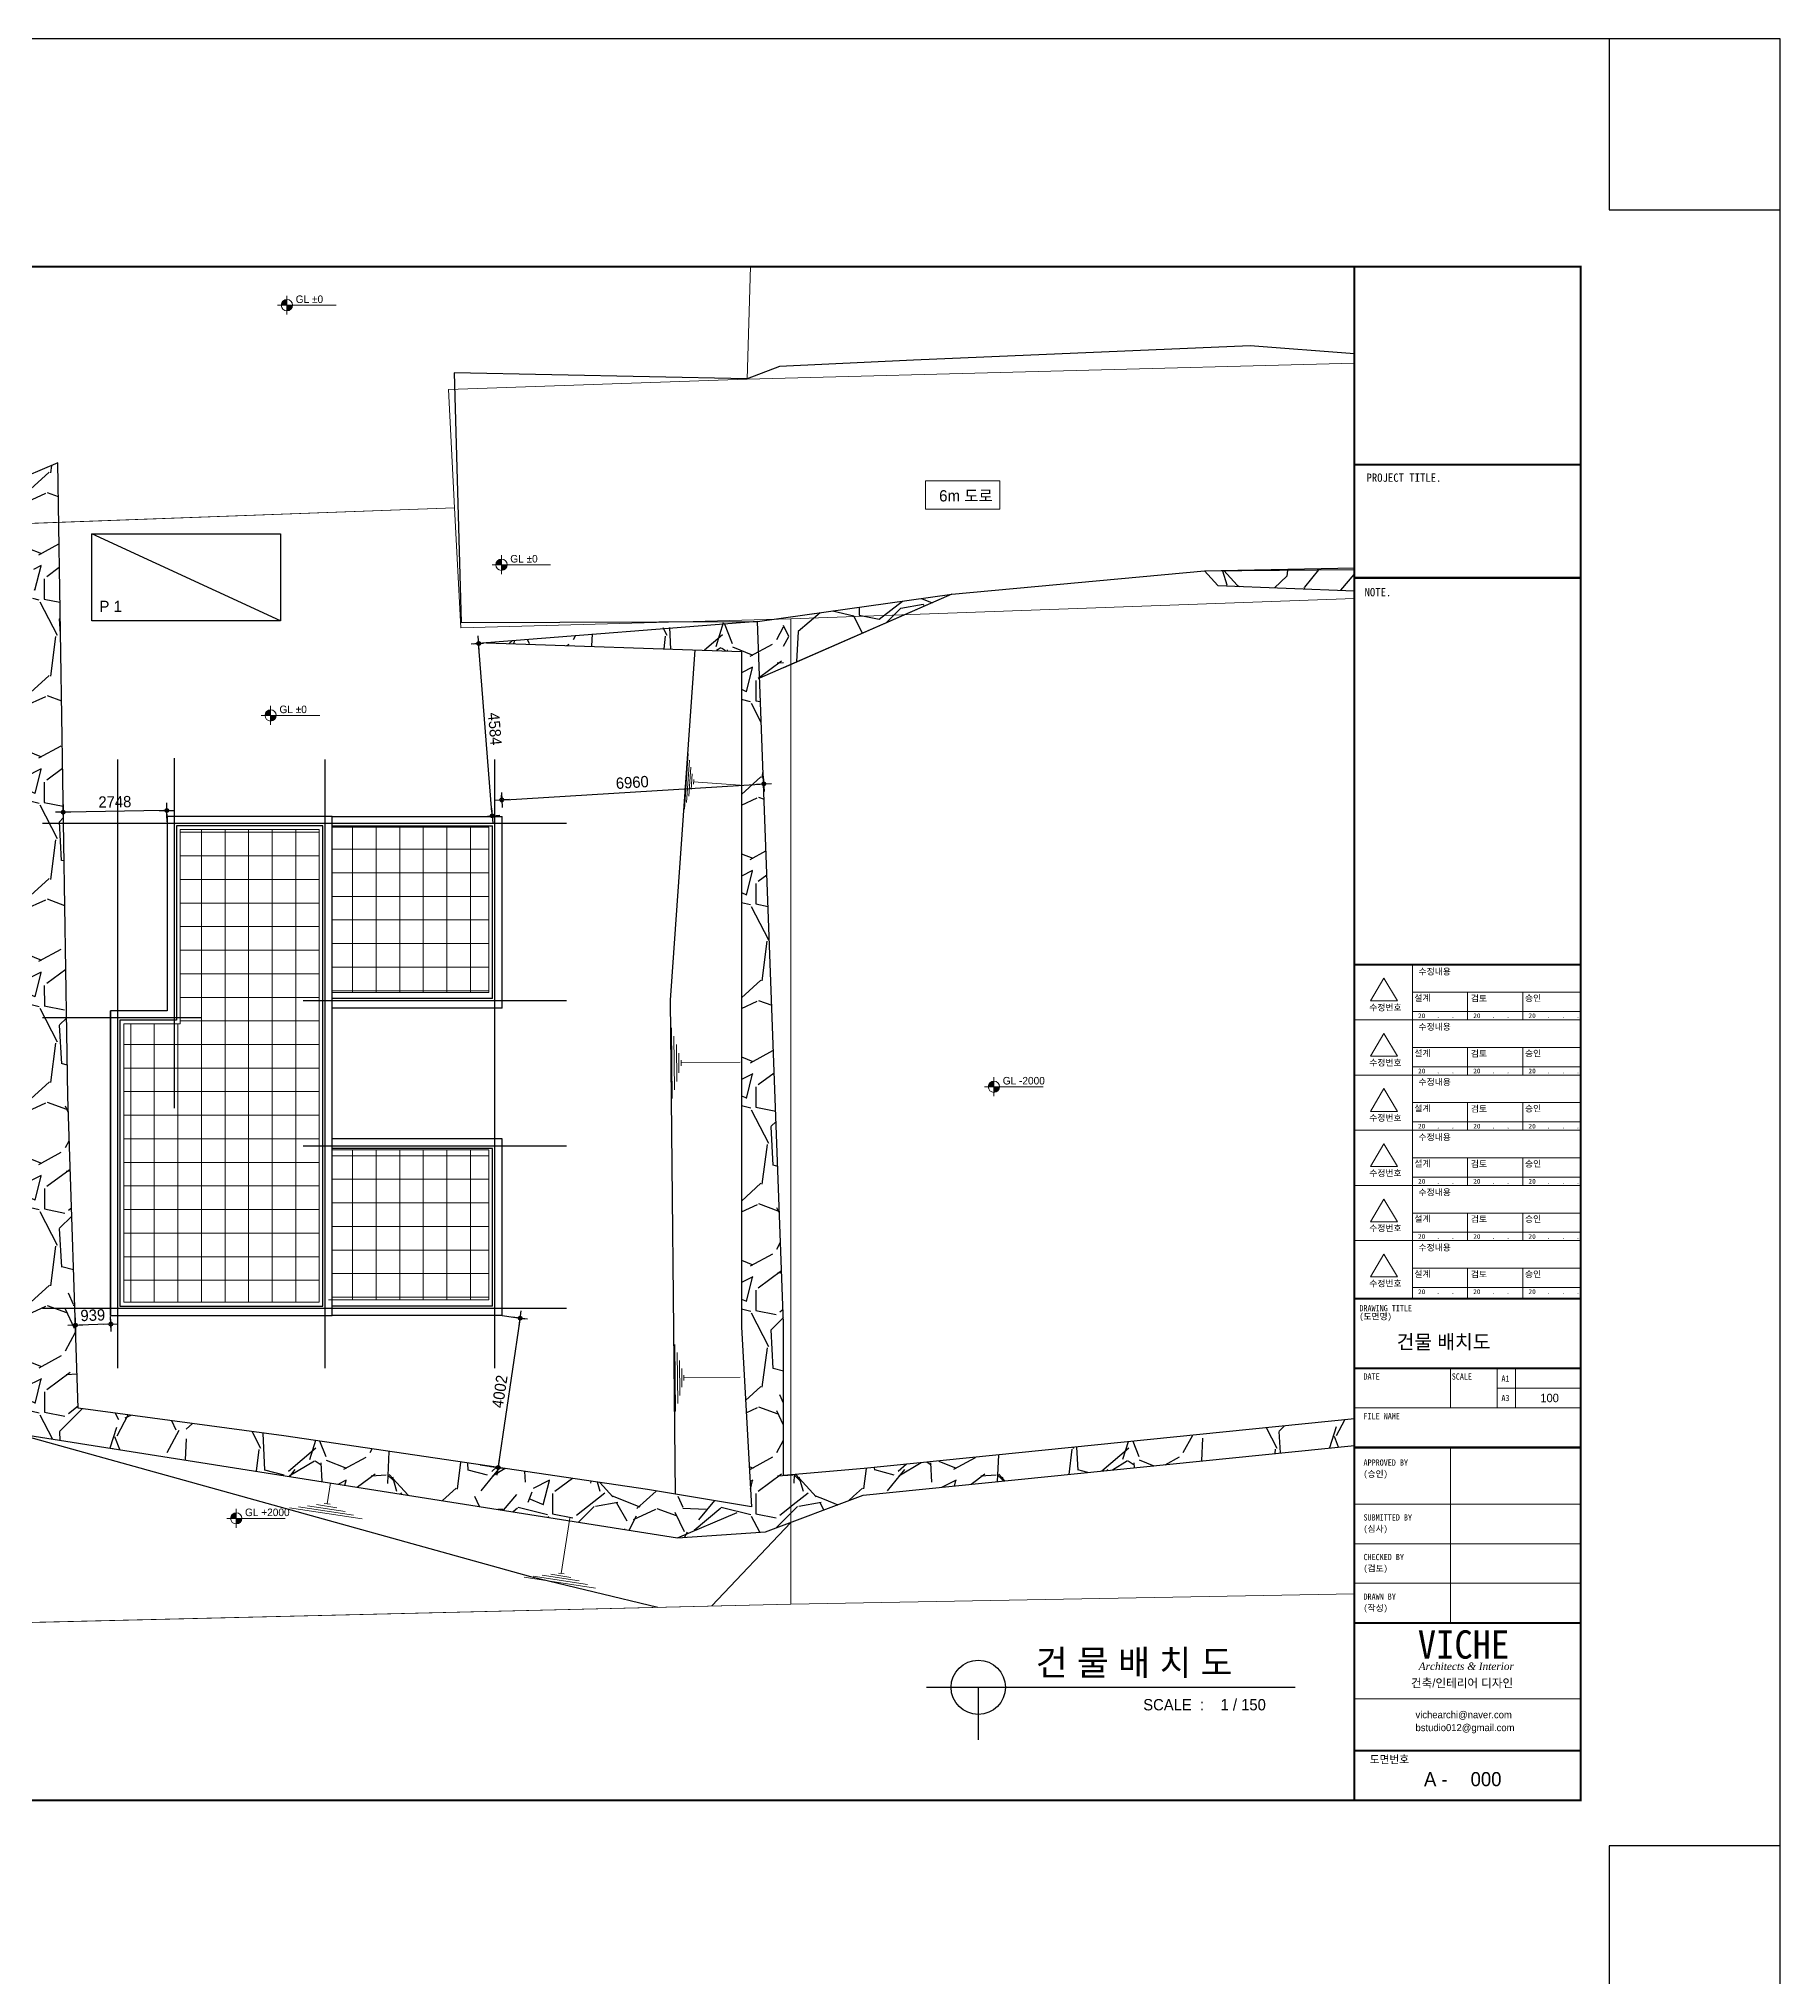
# Model space of a CAD drawing. Header units: millimetres. Extents: x 2237537 to 2823092, y 532110 to 734861.
# Drawn here: x 2308483 to 2354648, y 683474 to 734861 of the extents above; entities that cross this region are included whole.
import ezdxf
from ezdxf.enums import TextEntityAlignment as Align
from ezdxf.lldxf.tags import DXFTag

# ---------------------------------------------------------------- set-up
doc = ezdxf.new("R2010")
doc.units = ezdxf.units.MM
doc.header["$LTSCALE"] = 300
doc.header["$MEASUREMENT"] = 0
doc.layers.get('0').update_dxf_attribs({"lineweight": 0})
for name, color, linetype in [('2', 2, 'Continuous'), ('A-CAR', 9, 'Continuous'), ('A-SHT', 9, 'Continuous'), ('BOX-T1', 3, 'Continuous'), ('BOX-T2', 4, 'Continuous'), ('CEN', 1, 'CEN'), ('COL', 2, 'Continuous'), ('DIM', 7, 'Continuous'), ('FORM', 4, 'Continuous'), ('LINE', 7, 'Continuous'), ('TEX', 3, 'Continuous'), ('WID', 4, 'Continuous'), ('건물', 4, 'Continuous'), ('도면층4', 3, 'Continuous')]:
    doc.layers.add(name, color=color, linetype=linetype)
for name, color, linetype, lineweight in [('HH', 8, 'Continuous', 9), ('지적선', 1, 'Continuous', 13), ('타이틀글자', 7, 'Continuous', 13)]:
    doc.layers.add(name, color=color, linetype=linetype, lineweight=lineweight)
doc.styles.add('box3', font='Expo M.ttf')
doc.styles.add('box4', font='GulimChe.ttf')
doc.styles.add('doul2', font='TIMESI.TTF')
doc.styles.add('RXHS', font='Expo M.ttf')
doc.styles.add('STYLE1', font='DotumChe.ttf')
doc.styles.add('울릉도', font='Expo M.ttf')
doc.styles.add('주열', font='Dotum.ttf')
doc.styles.add('타이틀', font='H2HDRM.TTF')
doc.styles.add('휴먼세엑스포', font='Dotum.ttf')
tags = doc.linetypes.add('CEN', pattern=[62, 60, -1, 0, -1]).pattern_tags.tags
tags[10:11] = [DXFTag(74, 4), DXFTag(75, 0), DXFTag(340, '0'), DXFTag(46, 1.0), DXFTag(50, 0.0), DXFTag(44, 0.0), DXFTag(45, 0.0)]
tags[8:9] = [DXFTag(74, 4), DXFTag(75, 0), DXFTag(340, '0'), DXFTag(46, 1.0), DXFTag(50, 0.0), DXFTag(44, 0.0), DXFTag(45, 0.0)]
tags[6:7] = [DXFTag(74, 4), DXFTag(75, 0), DXFTag(340, '0'), DXFTag(46, 1.0), DXFTag(50, 0.0), DXFTag(44, 0.0), DXFTag(45, 0.0)]
tags[4:5] = [DXFTag(74, 4), DXFTag(75, 0), DXFTag(340, '0'), DXFTag(46, 1.0), DXFTag(50, 0.0), DXFTag(44, 0.0), DXFTag(45, 0.0)]
doc.dimstyles.new('CPDIM1', dxfattribs={"dimtxt": 3, "dimasz": 1, "dimexe": 1.25, "dimexo": 1, "dimgap": 1, "dimtad": 1, "dimdec": 0, "dimzin": 1, "dimdsep": 46, "dimtxsty": '휴먼세엑스포', "dimblk1": 'Z_DOT', "dimblk2": 'Z_DOT', "dimsah": 1, "dimcen": 2.5, "dimadec": 0, "dimazin": 0, "dimtfac": 1, "dimtdec": 0, "dimtix": 1, "dimtmove": 2, "dimatfit": 3, "dimldrblk": 'Z_DOT', "dimfxl": 1, "dimtolj": 1, "dimtzin": 1, "dimarcsym": 0})

# ---------------------------------------------------------------- blocks, each defined once
blk = doc.blocks.new('Z_DOT')
at = {"layer": 'DIM', "color": 7}
for p, q in [((-2, 0), (2, 0)), ((0, -2), (0, 2))]:
    blk.add_line(p, q, dxfattribs=at)
for radius in [0.5, 0.25]:
    blk.add_circle((0, 0), radius, dxfattribs=at)
blk = doc.blocks.new('*D22')
at = {"layer": 'DEFPOINTS', "color": 0}
for p in [(2309130, 714359), (2309137, 713958), (2311885, 714002)]:
    blk.add_point(p, dxfattribs=at)
at = {"layer": 'DIM', "color": 0, "lineweight": -2}
for p, q in [((2309135, 714058), (2309128, 714484)), ((2311778, 714401), (2309230, 714361)), ((2311883, 714102), (2311876, 714528))]:
    blk.add_line(p, q, dxfattribs=at)
at = {"layer": 'DIM', "color": 0, "lineweight": -2, "xscale": 100, "yscale": 100, "zscale": 100}
for p, rotation in [((2309130, 714359), 180.9057613414617), ((2311878, 714403), 0.9057613414617282)]:
    blk.add_blockref('Z_DOT', p, dxfattribs=dict(at, rotation=rotation))
at = {"layer": 'DIM', "color": 0, "insert": (2310500, 714631), "char_height": 300, "attachment_point": 5, "rotation": 0.9058, "style": '휴먼세엑스포'}
blk.add_mtext('\\A1;2748', dxfattribs=at)
blk = doc.blocks.new('*D16')
at = {"layer": 'DEFPOINTS', "color": 0}
for p in [(2309447, 700983), (2310385, 701015), (2309454, 700757)]:
    blk.add_point(p, dxfattribs=at)
at = {"layer": 'DIM', "color": 0, "lineweight": -2}
for p, q in [((2309450, 700883), (2309459, 700632)), ((2310292, 700785), (2309554, 700761)), ((2310388, 700915), (2310397, 700664))]:
    blk.add_line(p, q, dxfattribs=at)
at = {"layer": 'DIM', "color": 0, "lineweight": -2, "xscale": 100, "yscale": 100, "zscale": 100}
for p, rotation in [((2309454, 700757), 181.934698185215), ((2310392, 700789), 1.934698185214963)]:
    blk.add_blockref('Z_DOT', p, dxfattribs=dict(at, rotation=rotation))
at = {"layer": 'DIM', "color": 0, "insert": (2309915, 701023), "char_height": 300, "attachment_point": 5, "rotation": 1.9347, "style": '휴먼세엑스포'}
blk.add_mtext('\\A1;939', dxfattribs=at)
blk = doc.blocks.new('*D17')
at = {"layer": 'DEFPOINTS', "color": 0}
for p in [(2327705, 715110), (2327711, 715001), (2320765, 714574)]:
    blk.add_point(p, dxfattribs=at)
at = {"layer": 'DIM', "color": 0, "lineweight": -2}
for p, q in [((2320759, 714674), (2320750, 714807)), ((2320858, 714688), (2327605, 715103)), ((2327705, 715101), (2327697, 715234))]:
    blk.add_line(p, q, dxfattribs=at)
at = {"layer": 'DIM', "color": 0, "lineweight": -2, "xscale": 100, "yscale": 100, "zscale": 100}
for p, rotation in [((2327705, 715110), 3.519321891559358), ((2320758, 714682), 183.5193218915594)]:
    blk.add_blockref('Z_DOT', p, dxfattribs=dict(at, rotation=rotation))
at = {"layer": 'DIM', "color": 0, "insert": (2324216, 715146), "char_height": 300, "attachment_point": 5, "rotation": 3.5193, "style": '휴먼세엑스포'}
blk.add_mtext('\\A1;6960', dxfattribs=at)
blk = doc.blocks.new('*D18')
at = {"layer": 'DEFPOINTS', "color": 0}
for p in [(2319919, 718815), (2320145, 718832), (2320277, 714245)]:
    blk.add_point(p, dxfattribs=at)
at = {"layer": 'DIM', "color": 0, "lineweight": -2}
for p, q in [((2320019, 718822), (2320269, 718842)), ((2320494, 714362), (2320152, 718733)), ((2320376, 714253), (2320627, 714272))]:
    blk.add_line(p, q, dxfattribs=at)
at = {"layer": 'DIM', "color": 0, "lineweight": -2, "xscale": 100, "yscale": 100, "zscale": 100}
for p, rotation in [((2320145, 718832), 94.47586011213396), ((2320502, 714263), 274.4758601121339)]:
    blk.add_blockref('Z_DOT', p, dxfattribs=dict(at, rotation=rotation))
at = {"layer": 'DIM', "color": 0, "insert": (2320573, 716567), "char_height": 300, "attachment_point": 5, "rotation": 274.4759, "style": '휴먼세엑스포'}
blk.add_mtext('\\A1;4584', dxfattribs=at)
blk = doc.blocks.new('*D19')
at = {"layer": 'DEFPOINTS', "color": 0}
for p in [(2320666, 701029), (2320082, 697071), (2320659, 696985)]:
    blk.add_point(p, dxfattribs=at)
at = {"layer": 'DIM', "color": 0, "lineweight": -2}
for p, q in [((2320765, 701015), (2321367, 700926)), ((2321229, 700845), (2320674, 697084)), ((2320181, 697056), (2320783, 696967))]:
    blk.add_line(p, q, dxfattribs=at)
at = {"layer": 'DIM', "color": 0, "lineweight": -2, "xscale": 100, "yscale": 100, "zscale": 100}
for p, rotation in [((2321243, 700944), 81.60914783285583), ((2320659, 696985), 261.6091478328558)]:
    blk.add_blockref('Z_DOT', p, dxfattribs=dict(at, rotation=rotation))
at = {"layer": 'DIM', "color": 0, "insert": (2320704, 699001), "char_height": 300, "attachment_point": 5, "rotation": 81.6091, "style": '휴먼세엑스포'}
blk.add_mtext('\\A1;4002', dxfattribs=at)
blk = doc.blocks.new('FORM')
for p, q in [((156736, 34982), (156736, 34282)), ((157563, 34982), (157563, 34282)), ((157883, 34982), (157883, 34282)), ((157563, 34632), (159038, 34632)), ((155038, 34282), (159038, 34282)), ((156736, 33582), (156736, 30482)), ((155038, 32582), (159038, 32582)), ((155038, 31882), (159038, 31882)), ((155038, 31182), (159038, 31182))]:
    blk.add_line(p, q)
for points in [[(155561, 41874), (155320, 41473), (155801, 41473), (155561, 41874)], [(156063, 42115), (156063, 41140)], [(156063, 41627), (159038, 41627)], [(157039, 41627), (157039, 41140)], [(158014, 41627), (158014, 41140)], [(155038, 41140), (159038, 41140)], [(155038, 41140), (159038, 41140)], [(156063, 41286), (159038, 41286)], [(156063, 41140), (156063, 40164)], [(155561, 40899), (155320, 40497), (155801, 40497), (155561, 40899)], [(156063, 40652), (159038, 40652)], [(157039, 40652), (157039, 40164)], [(158014, 40652), (158014, 40164)], [(155038, 40164), (159038, 40164)], [(155038, 40164), (159038, 40164)], [(156063, 40311), (159038, 40311)], [(156063, 40164), (156063, 39189)], [(155561, 39924), (155320, 39522), (155801, 39522), (155561, 39924)], [(156063, 39677), (159038, 39677)], [(157039, 39677), (157039, 39189)], [(158014, 39677), (158014, 39189)], [(155038, 39189), (159038, 39189)], [(155038, 39189), (159038, 39189)], [(156063, 39335), (159038, 39335)], [(156063, 39189), (156063, 38214)], [(155561, 38948), (155320, 38547), (155801, 38547), (155561, 38948)], [(156063, 38702), (159038, 38702)], [(157039, 38702), (157039, 38214)], [(158014, 38702), (158014, 38214)], [(155038, 38214), (159038, 38214)], [(155038, 38214), (159038, 38214)], [(156063, 38360), (159038, 38360)], [(156063, 38214), (156063, 37239)], [(155561, 37973), (155320, 37571), (155801, 37571), (155561, 37973)], [(156063, 37726), (159038, 37726)], [(157039, 37726), (157039, 37239)], [(158014, 37726), (158014, 37239)], [(156063, 37385), (159038, 37385)], [(155038, 37239), (159038, 37239)], [(155038, 37239), (159038, 37239)], [(156063, 37239), (156063, 36213)], [(155561, 36998), (155320, 36596), (155801, 36596), (155561, 36998)], [(156063, 36751), (159038, 36751)], [(157039, 36751), (157039, 36213)], [(158014, 36751), (158014, 36213)], [(156063, 36410), (159038, 36410)], [(155038, 29140), (159038, 29140)]]:
    blk.add_lwpolyline(points)
at = {"layer": 'A-SHT'}
blk.add_lwpolyline([(157038, 42115), (159038, 42115)], dxfattribs=at)
at = {"layer": 'FORM', "flags": 128}
blk.add_lwpolyline([(162564, 26543), (159542, 26543), (159542, 23521), (162564, 23521), (162564, 58478), (159542, 58478), (159542, 55456), (162564, 55456), (162564, 58478), (115719, 58478), (115719, 55456), (118742, 55456), (118742, 58478), (115719, 58478), (115719, 23521), (118742, 23521), (118742, 26543), (115719, 26543), (115719, 23521), (162564, 23521)], dxfattribs=at)
at = {"layer": 'FORM', "const_width": 37.8}
blk.add_lwpolyline([(120245, 27347), (120245, 54452), (159038, 54452), (159038, 27347)], close=True, dxfattribs=at)
at = {"layer": 'FORM'}
for points, const_width in [([(159038, 50952), (155038, 50952)], 37.5), ([(159038, 48952), (155038, 48952)], 37.5), ([(155038, 42115), (159038, 42115)], 37.5), ([(155038, 36213), (159038, 36213)], 37.5), ([(155038, 34982), (159038, 34982)], 37.5), ([(155038, 33582), (159038, 33582)], 37.1), ([(155038, 30482), (159038, 30482)], 37.1), ([(155038, 28225), (159038, 28225)], 37.5)]:
    blk.add_lwpolyline(points, dxfattribs=dict(at, const_width=const_width))
at = {"layer": 'BOX-T2', "style": 'box4'}
for s, height, p in [('PROJECT TITLE.', 146.29, (155914, 50649)), ('NOTE.', 146.3, (155454, 48625))]:
    blk.add_text(s, height=height, dxfattribs=at).set_placement(p, align=Align.CENTER)
for s, height, p in [('수정내용', 110.6, (156172, 41937)), ('설계', 110.6, (156098, 41472)), ('검토', 110.6, (157097, 41464)), ('승인', 110.6, (158054, 41468)), ('수정번호', 110.6, (155301, 41303)), ('20   .   .   .', 82.9, (156163, 41171)), ('20   .   .   .', 82.9, (157138, 41171)), ('20   .   .   .', 82.9, (158114, 41171)), ('수정내용', 110.6, (156172, 40962)), ('수정번호', 110.6, (155301, 40328)), ('설계', 110.6, (156098, 40496)), ('검토', 110.6, (157097, 40488)), ('승인', 110.6, (158054, 40493)), ('20   .   .   .', 82.9, (156163, 40195)), ('수정내용', 110.6, (156172, 39986)), ('20   .   .   .', 82.9, (157138, 40195)), ('20   .   .   .', 82.9, (158114, 40195)), ('수정번호', 110.6, (155301, 39353)), ('설계', 110.6, (156098, 39521)), ('검토', 110.6, (157097, 39513)), ('승인', 110.6, (158054, 39518)), ('20   .   .   .', 82.9, (156163, 39220)), ('수정내용', 110.6, (156172, 39011)), ('20   .   .   .', 82.9, (157138, 39220)), ('20   .   .   .', 82.9, (158114, 39220)), ('수정번호', 110.6, (155301, 38377)), ('설계', 110.6, (156098, 38546)), ('검토', 110.6, (157097, 38538)), ('승인', 110.6, (158054, 38542)), ('20   .   .   .', 82.9, (156163, 38245)), ('수정내용', 110.6, (156172, 38036)), ('20   .   .   .', 82.9, (157138, 38245)), ('20   .   .   .', 82.9, (158114, 38245)), ('설계', 110.6, (156098, 37571)), ('검토', 110.6, (157097, 37563)), ('승인', 110.6, (158054, 37567)), ('수정번호', 110.6, (155301, 37402)), ('20   .   .   .', 82.9, (156163, 37270)), ('20   .   .   .', 82.9, (157138, 37270)), ('20   .   .   .', 82.9, (158114, 37270)), ('수정내용', 110.6, (156172, 37061)), ('설계', 110.6, (156098, 36595)), ('검토', 110.6, (157097, 36587)), ('승인', 110.6, (158054, 36592)), ('수정번호', 110.6, (155301, 36427)), ('20   .   .   .', 82.9, (156163, 36294)), ('20   .   .   .', 82.9, (157138, 36294)), ('20   .   .   .', 82.9, (158114, 36294)), ('DRAWING TITLE', 110.59, (155127, 35989)), ('(도면명)', 110.6, (155127, 35843)), ('DATE', 110.6, (155199, 34781)), ('SCALE', 110.6, (156759, 34781)), ('A1', 110.6, (157637, 34746)), ('A3', 110.6, (157637, 34402)), ('FILE NAME', 110.6, (155199, 34081)), ('APPROVED BY', 110.59, (155199, 33260)), ('(승인)', 110.6, (155199, 33060)), ('SUBMITTED BY', 110.59, (155199, 32291)), ('(심사)', 110.6, (155199, 32091)), ('CHECKED BY', 110.6, (155199, 31591)), ('(검토)', 110.6, (155199, 31391)), ('DRAWN BY', 110.6, (155199, 30891)), ('(작성)', 110.6, (155199, 30691)), ('도면번호', 138.3, (155310, 28000))]:
    blk.add_text(s, height=height, dxfattribs=at).set_placement(p)

msp = doc.modelspace()

# ---------------------------------------------------------------- hatches: boundary and pattern name
at = {"ltscale": 10000}
h = msp.add_hatch(color=256, dxfattribs=at)
h.paths.add_polyline_path([(2315062.1, 727797.8), (2315062.1, 727947.8, 0.4142136), (2314912.1, 727797.8)])
h.paths.add_polyline_path([(2315062.1, 727647.8, 0.4142136), (2315212.1, 727797.8), (2315062.1, 727797.8)])
h = msp.add_hatch(color=256, dxfattribs=at)
h.paths.add_polyline_path([(2320749.6, 720917.7), (2320749.6, 721067.7, 0.4142136), (2320599.6, 720917.7)])
h.paths.add_polyline_path([(2320749.6, 720767.7, 0.4142136), (2320899.6, 720917.7), (2320749.6, 720917.7)])
h = msp.add_hatch(color=256, dxfattribs=at)
h.paths.add_polyline_path([(2314630.4, 716924.6), (2314630.4, 717074.6, 0.4142136), (2314480.4, 716924.6)])
h.paths.add_polyline_path([(2314630.4, 716774.6, 0.4142136), (2314780.4, 716924.6), (2314630.4, 716924.6)])
h = msp.add_hatch(color=256, dxfattribs=at)
h.paths.add_polyline_path([(2333805, 707081.1), (2333805, 707231.1, 0.4142136), (2333655, 707081.1)])
h.paths.add_polyline_path([(2333805, 706931.1, 0.4142136), (2333955, 707081.1), (2333805, 707081.1)])
h = msp.add_hatch(color=256, dxfattribs=at)
h.paths.add_polyline_path([(2313717.8, 695638.7), (2313717.8, 695788.7, 0.4142136), (2313567.8, 695638.7)])
h.paths.add_polyline_path([(2313717.8, 695488.7, 0.4142136), (2313867.8, 695638.7), (2313717.8, 695638.7)])
at = {"layer": 'HH'}
h = msp.add_hatch(dxfattribs=at)
h.set_pattern_fill('NET', color=5, scale=5000, angle=90, style=0)
h.set_pattern_definition([(90, (3457795.8, -1844300.46), (-625, 4e-14), []), (180, (3457795.8, -1844300.46), (-8e-14, -625), [])])
h.paths.add_polyline_path([(2315914.8, 713894.9), (2312234.8, 713894.9), (2312234.8, 708744.9), (2310734.8, 708744.9), (2310734.8, 701364.9), (2315914.8, 701364.9)])
h = msp.add_hatch(dxfattribs=at)
h.set_pattern_fill('NET', color=5, scale=5000, angle=90, style=0)
h.set_pattern_definition([(90, (550.7, -36624.54), (-625, 4e-14), []), (180, (550.7, -36624.54), (-8e-14, -625), [])])
h.paths.add_polyline_path([(2320414.8, 713958.5), (2316264.8, 713958.5), (2316264.8, 709578.5), (2320414.8, 709578.5)])
h.paths.add_polyline_path([(2320414.8, 701428.5), (2320414.8, 705408.5), (2316264.8, 705408.5), (2316264.8, 701428.5)])
at = {"layer": 'LINE'}
h = msp.add_hatch(dxfattribs=at)
h.set_pattern_fill('GRAVEL', color=142, scale=150000, angle=45.00931, style=0)
h.set_pattern_definition([(273.022113, (2895184.94, 554335.7), (2701.5333, -45798.92095), [512.582, -50745.756]), (229.97901, (2895211.96, 553823.84), (29629.226217, 35027.849136), [879.608, -87081.004]), (177.519707, (2894646.31, 553150.23), (56576.066075, -2684.93579), [620.223, -61402.057]), (312.28301, (2894269.42, 551425.95), (-51196.65541, 56567.27514), [801.008, -79299.613]), (337.843008, (2894808.34, 550833.35), (-45802.43255, 18851.08033), [785.451, -77759.711]), (42.28301, (2895535.78, 550537.11), (-56567.26918, -51196.648823), [801.008, -79299.604]), (82.703513, (2896128.4, 551076.03), (-8072.20512, -61965.08392), [1059.291, -104869.66]), (117.264612, (2896262.93, 552126.74), (-40423.83559, 78121.72622), [1000.08, -99007.965]), (166.438907, (2895804.79, 553015.71), (-56577.77277, 13461.14884), [803.72, -79568.26]), (220.24571, (2895023.48, 553204.17), (32324.49721, 26946.02419), [917.57, -44960.852]), (267.406713, (2894323.11, 552611.36), (-2684.04434, -61964.173003), [1186.617, -117475.212]), (183.82341, (2896963.07, 554066.6), (-35022.5273, -2699.77888), [405.008, -40095.904]), (216.47851, (2896558.96, 554039.58), (40406.29923, 29641.34507), [770.523, -76281.904]), (270.0093, (2895939.4, 553581.5), (2694.513, -2693.638), [538.814, -4849.336]), (248.20791, (2895427.5, 553716.1), (8079.18757, 18859.9215), [290.162, -28725.902]), (336.81071, (2895319.8, 553446.7), (-10777.1913, 5386.407), [410.35, -20107.203]), (75.97311, (2895697, 553285.1), (2691.8747, 13470.8187), [666.48, -21549.452]), (206.5744, (2895858.5, 553931.7), (8081.7918, 2695.3964), [481.93, -11566.35]), (61.39881, (2893757.47, 551883.86), (18852.87825, 35026.06345), [675.132, -66838.204]), (115.35551, (2894080.67, 552476.61), (18865.09659, -40408.02107), [566.399, -56073.308]), (338.20791, (2895319.6, 554470.43), (-18859.92243, 8079.18976), [580.32, -28435.804]), (28.61981, (2895858.47, 554255), (-35019.93468, -18864.260224), [675.132, -66838.204]), (24.45331, (2895428.07, 550213.8), (-18857.236, -8085.3178), [651.053, -31901.552]), (339.78441, (2896020.73, 550483.3), (-43107.81577, 16157.47837), [545.508, -54005.408]), (111.81071, (2898041.07, 551803.74), (-8085.31854, 18857.2958), [580.32, -28435.804]), (62.36331, (2897825.46, 552342.52), (-24239.26719, -45803.2346), [638.675, -63228.604]), (114.45331, (2896721.2, 550483.43), (8085.32, -18857.23694), [325.527, -32227.205]), (146.31921, (2897879.45, 551642.1), (-13471.6514, 8080.022), [194.273, -19233.003]), (210.9731, (2897717.8, 551749.8), (10775.4335, 5389.915), [785.45, -14923.576]), (231.01831, (2897044.34, 551345.58), (24241.843164, 29638.74042), [727.9, -72062.104]), (348.6994, (2895939.5, 553042.7), (-8082.6649, 2692.7581), [549.486, -13187.672]), (38.16651, (2896478.32, 552935), (51180.93882, 40419.465717), [959.336, -94974.005]), (105.95471, (2897232.57, 553527.8), (8087.02853, -29633.46508), [392.262, -38834.105]), (135.0093, (2897124.7, 553905), (-5388.154, -0.875), [228.6, -3581.4]), (165.265707, (2896909.63, 551372.5), (29636.12937, -8077.43086), [529.3, -52400.857]), (93.022113, (2896397.73, 551507.12), (-2701.5333, 45798.92095), [1025.165, -50233.206]), (45.0093, (2896343.7, 552531), (-0.876, 5388.154), [990.6, -2819.4]), (10.314107, (2897044.03, 553231.44), (-45797.9518, -8089.62217), [602.415, -59638.955]), (299.06391, (2897636.7, 553339.3), (8084.4397, -13469.10513), [554.744, -27182.554]), (252.655313, (2897906.2, 552854.4), (-24233.959016, -78132.172943), [903.218, -89418.756]), (220.43541, (2897636.93, 551992.26), (-37711.819124, -32335.072687), [955.544, -94598.705]), (220.43541, (2897636.93, 551992.26), (-37711.819124, -32335.072687), [955.544, -94598.705])])
h.paths.add_polyline_path([(2309050.8, 719389.7), (2308262.8, 719341.4), (2307929.9, 715804.6), (2307861.1, 697900), (2325417.8, 695122.2), (2327374.5, 695947.8), (2324618.3, 696401.5), (2314981.1, 697823), (2309528.6, 698562.1), (2309249.4, 706826)])
h.paths.add_polyline_path([(2327374.5, 695947.8), (2327350.3, 695253.2), (2327751.9, 695280.4), (2328419.5, 695530.2), (2328419.5, 696053.9)])
h.paths.add_polyline_path([(2328419.5, 696053.9), (2328419.5, 695530.2), (2330340, 696248.9)])
h.paths.add_polyline_path([(2327374.5, 695947.8), (2325417.8, 695122.2), (2327350.3, 695253.2)], flags=17)
h.paths.add_polyline_path([(2320359.3, 718849.1), (2320359.3, 718848.4), (2327107.5, 718621), (2327136.5, 719409.4), (2327040.6, 719409.1)], flags=17)
h.paths.add_polyline_path([(2327136.5, 719409.4), (2327107.5, 718621), (2327505.2, 718606.3), (2327534.8, 719410.8)], flags=17)
h.paths.add_polyline_path([(2308984, 723616.1), (2307741.7, 723087.5), (2308383.5, 720623.2), (2308262.8, 719341.4), (2309050.8, 719389.7)])
h.paths.add_polyline_path([(2328227.5, 696776), (2328200.1, 696031.6), (2330338.6, 696248.7), (2330364.6, 696956.4)])
h.paths.add_polyline_path([(2327374.5, 695947.8), (2328200.1, 696031.6), (2328227.5, 696776), (2328227.5, 700803.4), (2327591.1, 717899.3), (2328227.5, 718186.1), (2328227.5, 719385.3), (2327534.8, 719410.8), (2327505.2, 718606.3), (2327107.5, 718621), (2327107.5, 700708.8)])
h.paths.add_polyline_path([(2343358.9, 697570.7), (2343358.9, 698275.8), (2330364.6, 696956.4), (2330338.6, 696248.7)])
h = msp.add_hatch(dxfattribs=at)
h.set_pattern_fill('GRAVEL', color=142, scale=150000, angle=45.00931, style=0)
h.set_pattern_definition([(273.0221, (2345995.47, 702297.62), (2701.5333, -45798.921), [512.58, -50745.76]), (229.979, (2346022.49, 701785.75), (29629.2262, 35027.8491), [879.61, -87081]), (177.5197, (2345456.84, 701112.14), (56576.066, -2684.9358), [620.22, -61402.06]), (312.283, (2345079.95, 699387.87), (-51196.6554, 56567.2751), [801.01, -79299.61]), (337.843, (2345618.87, 698795.26), (-45802.4326, 18851.0803), [785.45, -77759.71]), (42.283, (2346346.31, 698499.03), (-56567.2692, -51196.6488), [801.01, -79299.6]), (82.7035, (2346938.92, 699037.94), (-8072.2051, -61965.0839), [1059.29, -104869.66]), (117.2646, (2347073.46, 700088.65), (-40423.8356, 78121.7262), [1000.08, -99007.97]), (166.4389, (2346615.32, 700977.62), (-56577.7728, 13461.1488), [803.72, -79568.26]), (220.2457, (2345834, 701166.08), (32324.497, 26946.024), [917.57, -44960.85]), (267.4067, (2345133.64, 700573.27), (-2684.04434, -61964.173), [1186.62, -117475.21]), (183.8234, (2347773.6, 702028.5), (-35022.527, -2699.779), [405, -40095.9]), (216.4785, (2347369.5, 702001.5), (40406.2992, 29641.345), [770.52, -76281.9]), (270.01, (2346750, 701543.4), (2694.5, -2693.64), [538.8, -4849.34]), (248.208, (2346238.03, 701678), (8079.188, 18859.921), [290.16, -28725.9]), (336.8107, (2346130.3, 701408.6), (-10777.191, 5386.407), [410.35, -20107.2]), (75.973, (2346507.5, 701247), (2691.875, 13470.819), [666.48, -21549.45]), (206.5744, (2346669, 701893.6), (8081.79, 2695.396), [481.93, -11566.35]), (61.3988, (2344568, 699845.78), (18852.8782, 35026.0635), [675.13, -66838.2]), (115.3555, (2344891.2, 700438.53), (18865.0966, -40408.021), [566.4, -56073.3]), (338.208, (2346130.15, 702432.35), (-18859.922, 8079.19), [580.32, -28435.8]), (28.6198, (2346669, 702216.9), (-35019.9347, -18864.2602), [675.13, -66838.2]), (24.4533, (2346238.6, 698175.7), (-18857.236, -8085.318), [651.05, -31901.55]), (339.7844, (2346831.26, 698445.23), (-43107.8158, 16157.4784), [545.5, -54005.4]), (111.8107, (2348851.6, 699765.65), (-8085.319, 18857.296), [580.32, -28435.8]), (62.3633, (2348635.99, 700304.43), (-24239.2672, -45803.2346), [638.67, -63228.6]), (114.4533, (2347531.7, 698445.34), (8085.32, -18857.237), [325.53, -32227.2]), (146.3192, (2348690, 699604), (-13471.651, 8080.022), [194.27, -19233]), (210.973, (2348528.3, 699711.7), (10775.434, 5389.915), [785.45, -14923.58]), (231.0183, (2347854.87, 699307.5), (24241.8432, 29638.7404), [727.9, -72062.1]), (348.6994, (2346750, 701004.6), (-8082.665, 2692.76), [549.5, -13187.67]), (38.1665, (2347288.85, 700896.91), (51180.9388, 40419.4657), [959.34, -94974]), (105.9547, (2348043.1, 701489.73), (8087.0285, -29633.465), [392.26, -38834.1]), (135.01, (2347935.3, 701867), (-5388.15, -0.9), [228.6, -3581.4]), (165.2657, (2347720.16, 699334.41), (29636.1294, -8077.431), [529.3, -52400.86]), (93.0221, (2347208.26, 699469.04), (-2701.5333, 45798.921), [1025.16, -50233.2]), (45.01, (2347154.2, 700492.8), (-0.9, 5388.15), [990.6, -2819.4]), (10.3141, (2347854.56, 701193.35), (-45797.9518, -8089.6222), [602.42, -59638.96]), (299.064, (2348447.24, 701301.2), (8084.44, -13469.105), [554.74, -27182.55]), (252.6553, (2348716.73, 700816.32), (-24233.959, -78132.173), [903.22, -89418.76]), (220.4354, (2348447.46, 699954.17), (-37711.8191, -32335.0727), [955.54, -94598.7]), (220.4354, (2348447.46, 699954.17), (-37711.8191, -32335.0727), [955.54, -94598.7])])
h.paths.add_polyline_path([(2347006.2, 698888.2), (2347172.3, 703397.8), (2345635.4, 703454.3), (2345469.3, 698944.7)], flags=9)
h.paths.add_polyline_path([(2343358.9, 720228.5), (2343358.9, 720792.3), (2339749, 720761.7), (2339735.3, 720367.5)])
h = msp.add_hatch(dxfattribs=at)
h.set_pattern_fill('GRAVEL', color=142, scale=150000, angle=45.00931, style=0)
h.set_pattern_definition([(273.022, (2329447.35, 720848.14), (2701.533, -45798.92), [512.58, -50745.76]), (229.979, (2329474.38, 720336.27), (29629.226, 35027.849), [879.6, -87081]), (177.52, (2328908.73, 719662.66), (56576.066, -2684.936), [620.22, -61402.06]), (312.283, (2328531.84, 717938.39), (-51196.6554, 56567.275), [801, -79299.61]), (337.843, (2329070.75, 717345.78), (-45802.4326, 18851.08), [785.45, -77759.71]), (42.283, (2329798.2, 717049.55), (-56567.269, -51196.649), [801, -79299.6]), (82.7035, (2330390.81, 717588.46), (-8072.205, -61965.084), [1059.29, -104869.66]), (117.2646, (2330525.34, 718639.17), (-40423.8356, 78121.726), [1000.08, -99007.97]), (166.439, (2330067.2, 719528.14), (-56577.773, 13461.149), [803.72, -79568.26]), (220.246, (2329285.9, 719716.6), (32324.497, 26946.024), [917.57, -44960.85]), (267.4067, (2328585.53, 719123.79), (-2684.0443, -61964.173), [1186.62, -117475.21]), (183.823, (2331225.5, 720579.02), (-35022.527, -2699.78), [405, -40095.9]), (216.4785, (2330821.38, 720552.01), (40406.299, 29641.345), [770.52, -76281.9]), (270.01, (2330201.8, 720094), (2694.5, -2693.6), [538.8, -4849.3]), (248.208, (2329689.9, 720228.54), (8079.19, 18859.92), [290.16, -28725.9]), (336.81, (2329582.2, 719959.1), (-10777.19, 5386.41), [410.35, -20107.2]), (75.973, (2329959.4, 719797.53), (2691.87, 13470.82), [666.5, -21549.45]), (206.574, (2330120.9, 720444.1), (8081.8, 2695.4), [481.9, -11566.35]), (61.399, (2328019.89, 718396.3), (18852.878, 35026.063), [675.13, -66838.2]), (115.3555, (2328343.08, 718989.05), (18865.097, -40408.021), [566.4, -56073.3]), (338.208, (2329582.03, 720982.87), (-18859.92, 8079.19), [580.3, -28435.8]), (28.62, (2330120.88, 720767.43), (-35019.935, -18864.26), [675.13, -66838.2]), (24.453, (2329690.5, 716726.24), (-18857.236, -8085.318), [651.05, -31901.55]), (339.7844, (2330283.14, 716995.75), (-43107.816, 16157.478), [545.5, -54005.4]), (111.811, (2332303.5, 718316.17), (-8085.32, 18857.296), [580.3, -28435.8]), (62.363, (2332087.87, 718854.95), (-24239.267, -45803.235), [638.67, -63228.6]), (114.453, (2330983.6, 716995.86), (8085.32, -18857.237), [325.53, -32227.2]), (146.32, (2332141.9, 718154.5), (-13471.65, 8080.02), [194.3, -19233]), (210.973, (2331980.2, 718262.2), (10775.43, 5389.91), [785.45, -14923.6]), (231.0183, (2331306.75, 717858.02), (24241.843, 29638.74), [727.9, -72062.1]), (348.7, (2330201.9, 719555.1), (-8082.66, 2692.76), [549.5, -13187.7]), (38.1665, (2330740.74, 719447.43), (51180.939, 40419.466), [959.34, -94974]), (105.955, (2331494.98, 720040.25), (8087.03, -29633.465), [392.26, -38834.1]), (135.01, (2331387, 720417.4), (-5388, -0.9), [228.6, -3581.4]), (165.266, (2331172.04, 717884.94), (29636.13, -8077.43), [529.3, -52400.86]), (93.022, (2330660.15, 718019.56), (-2701.533, 45798.92), [1025.16, -50233.2]), (45.01, (2330606, 719043.3), (-0.9, 5388), [990.6, -2819.4]), (10.314, (2331306.44, 719743.87), (-45797.952, -8089.622), [602.42, -59638.96]), (299.064, (2331899.1, 719851.73), (8084.44, -13469.105), [554.74, -27182.55]), (252.6553, (2332168.61, 719366.84), (-24233.959, -78132.173), [903.22, -89418.76]), (220.4354, (2331899.34, 718504.69), (-37711.819, -32335.0727), [955.54, -94598.7]), (220.4354, (2331899.34, 718504.69), (-37711.819, -32335.0727), [955.54, -94598.7])])
h.paths.add_polyline_path([(2328227.5, 719508.5), (2328227.5, 719479.9), (2328419.5, 719485.1), (2328419.5, 718272.6), (2332686, 720137.7)])
h.paths.add_polyline_path([(2328419.5, 719485.1), (2328227.5, 719479.9), (2328227.5, 718188.7), (2328419.5, 718272.6)])
h.paths.add_polyline_path([(2332679.2, 718692), (2332734, 720181), (2331265, 720235.1), (2331210.1, 718746.1)], flags=9)

# ---------------------------------------------------------------- linework, layer by layer
at = {"ltscale": 10000}
for p, q in [((2314812.1, 727797.8), (2316363.2, 727797.8)), ((2315062.1, 727547.8), (2315062.1, 728047.8)), ((2320749.6, 720667.7), (2320749.6, 721167.7)), ((2320499.6, 720917.7), (2322050.7, 720917.7)), ((2314380.4, 716924.6), (2315931.6, 716924.6)), ((2314630.4, 716674.6), (2314630.4, 717174.6)), ((2333805, 706831.1), (2333805, 707331.1)), ((2333555, 707081.1), (2335106.1, 707081.1)), ((2313717.8, 695388.7), (2313717.8, 695888.7)), ((2313467.8, 695638.7), (2315018.9, 695638.7))]:
    msp.add_line(p, q, dxfattribs=at)
at = {"color": 142}
for p, q in [((2325597, 714437.5), (2325702, 715915.5)), ((2325657.6, 714611.5), (2325737.4, 715734.7)), ((2325718.3, 714785.4), (2325772.9, 715554)), ((2325778.9, 714959.4), (2325808.3, 715373.2)), ((2325837.4, 715103.7), (2325845.8, 715222)), ((2325841.6, 715162.9), (2327079.4, 715074.9)), ((2325277.9, 706771.9), (2325257.8, 708644.3)), ((2325336.4, 706997.2), (2325321.1, 708420.2)), ((2325394.8, 707222.6), (2325384.4, 708196.2)), ((2325453.3, 707447.9), (2325447.6, 707972.2)), ((2325512.1, 707635.8), (2325510.5, 707785.6)), ((2325511.3, 707710.7), (2327079.4, 707727.5)), ((2325364.2, 698468.1), (2325345.1, 700250.8)), ((2325419.8, 698682.6), (2325405.3, 700037.5)), ((2325475.5, 698897.2), (2325465.5, 699824.2)), ((2325531.1, 699111.7), (2325525.8, 699610.9)), ((2325587.1, 699290.6), (2325585.6, 699433.2)), ((2325586.4, 699361.9), (2327079.4, 699378))]:
    msp.add_line(p, q, dxfattribs=at)
at = {"color": 251}
for p, q in [((2316128, 696023), (2316213, 696578.6)), ((2317051.7, 695625.7), (2315127.6, 695920.1)), ((2316830.4, 695723.5), (2315368.1, 695947.3)), ((2316609.1, 695821.4), (2315608.6, 695974.5)), ((2316387.8, 695919.3), (2315849, 696001.7)), ((2316204.9, 696011.2), (2316051, 696034.8)), ((2322335.1, 694176.1), (2322558.9, 695639.1)), ((2323243.3, 693785.5), (2321351.5, 694074.9)), ((2323025.7, 693881.7), (2321588, 694101.7)), ((2322808.1, 693977.9), (2321824.4, 694128.4)), ((2322590.5, 694074.1), (2322060.8, 694155.2)), ((2322410.7, 694164.5), (2322259.4, 694187.7))]:
    msp.add_line(p, q, dxfattribs=at)
at = {"color": 3, "linetype": 'ByBlock'}
msp.add_lwpolyline([(2328419.3, 695530.2), (2326322.3, 693315.1)], dxfattribs=at)
at = {"ltscale": 10000}
for centre in [(2315062.1, 727797.8), (2320749.6, 720917.7), (2314630.4, 716924.6), (2333805, 707081.1), (2313717.8, 695638.7)]:
    msp.add_circle(centre, 150, dxfattribs=at)
at = {"layer": '2'}
for p, q in [((2332019.8, 691161.5), (2341793.4, 691161.5)), ((2333387.2, 691161.5), (2333387.2, 689764.2))]:
    msp.add_line(p, q, dxfattribs=at)
msp.add_circle((2333387.2, 691161.5), 718.7, dxfattribs=at)
at = {"layer": 'A-CAR', "linetype": 'ByBlock'}
msp.add_line((2314893.5, 719435), (2309893.5, 721735), dxfattribs=at)
msp.add_lwpolyline([(2314893.5, 719435), (2309893.5, 719435), (2309893.5, 721735), (2314893.5, 721735), (2314893.5, 719435)], dxfattribs=at)
at = {"layer": 'CEN'}
for p, q in [((2310574.8, 699622.2), (2310574.8, 715756.9)), ((2312074.8, 715787.6), (2312074.8, 706514.6)), ((2316074.8, 699622.2), (2316074.8, 715756.9)), ((2320574.8, 699622.2), (2320574.8, 715756.9)), ((2322476.2, 714054.9), (2308582.6, 714054.9)), ((2322476.2, 709354.9), (2315492.2, 709354.9)), ((2312788.6, 708904.9), (2308582.6, 708904.9)), ((2322476.2, 705504.9), (2315492.2, 705504.9)), ((2322476.2, 701204.9), (2308582.6, 701204.9))]:
    msp.add_line(p, q, dxfattribs=at)
at = {"layer": 'FORM', "const_width": 56.3}
msp.add_lwpolyline([(2343358.9, 688164), (2343358.9, 728821.8)], dxfattribs=at)
at = {"layer": 'HH', "color": 5}
for p, q in [((2316264.8, 713958.5), (2320414.8, 713958.5)), ((2320414.8, 709578.5), (2320414.8, 713958.5)), ((2320414.8, 709578.5), (2316264.8, 709578.5)), ((2320414.8, 705408.5), (2316264.8, 705408.5)), ((2320414.8, 701428.5), (2320414.8, 705408.5)), ((2320414.8, 701428.5), (2316164.8, 701428.5))]:
    msp.add_line(p, q, dxfattribs=at)
msp.add_lwpolyline([(2310734.8, 708744.9), (2310734.8, 701364.9), (2315914.8, 701364.9), (2315914.8, 713894.9), (2312234.8, 713894.9), (2312234.8, 708744.9), (2310734.8, 708744.9)], close=True, dxfattribs=at)
at = {"layer": 'LINE', "color": 251}
for p, q in [((2340593.6, 726721.3), (2331670.5, 726339.3)), ((2343358.9, 726506), (2340593.6, 726721.3)), ((2328120, 726171.8), (2327263.4, 725845.1)), ((2331670.5, 726339.3), (2328120, 726171.8)), ((2319496.9, 726002), (2319684.5, 719383.6)), ((2327263.4, 725845.1), (2319496.9, 726002)), ((2332686, 720137.7), (2339387.4, 720758.6)), ((2339387.4, 720758.6), (2343358.9, 720837.6)), ((2327534.8, 719410.8), (2332686, 720137.7)), ((2319684.5, 719383.6), (2327534.8, 719410.8))]:
    msp.add_line(p, q, dxfattribs=at)
at = {"layer": 'LINE', "color": 142}
for p, q in [((2308984, 723616.1), (2307741.7, 723087.5)), ((2309249.4, 706826), (2308984, 723616.1)), ((2339387.4, 720758.6), (2343358.9, 720792.3)), ((2339387.4, 720758.6), (2339735.3, 720367.5)), ((2332686, 720137.7), (2327590.7, 717910.3)), ((2332686, 720137.7), (2328227.5, 718188.7)), ((2339735.3, 720367.5), (2343358.9, 720228.5)), ((2327534.8, 719410.8), (2320353, 718848.6)), ((2328227.5, 700803.4), (2327534.8, 719410.8)), ((2320353, 718848.6), (2327107.5, 718621)), ((2325877, 718662.4), (2325217.1, 709378.2)), ((2327107.5, 718621), (2327107.5, 700708.8)), ((2325217.1, 709378.2), (2325357.8, 696279.8)), ((2309528.6, 698562.1), (2309249.4, 706826)), ((2327107.5, 700708.8), (2327374.5, 695947.8)), ((2328227.5, 696776), (2328227.5, 700803.4)), ((2314981.1, 697823), (2309528.6, 698562.1)), ((2307861.1, 697900), (2321518.1, 694097.3)), ((2307861.1, 697900), (2325417.8, 695122.2)), ((2343358.9, 698275.8), (2330364.6, 696956.4)), ((2324618.3, 696401.5), (2314981.1, 697823)), ((2330340, 696248.9), (2343358.9, 697570.7)), ((2330364.6, 696956.4), (2328227.5, 696776)), ((2327374.5, 695947.8), (2324618.3, 696401.5)), ((2325417.8, 695122.2), (2326998.9, 695789.3)), ((2327751.9, 695280.4), (2330340, 696248.9)), ((2325417.8, 695122.2), (2327751.9, 695280.4)), ((2321518.1, 694097.3), (2324895.1, 693281))]:
    msp.add_line(p, q, dxfattribs=at)
at = {"layer": 'LINE', "color": 3}
msp.add_line((2328227.5, 719508.5), (2332686, 720137.7), dxfattribs=at)
at = {"layer": 'WID'}
for p, q in [((2316264.8, 714244.9), (2320764.8, 714244.9)), ((2316264.8, 713994.9), (2320514.8, 713994.9)), ((2320514.8, 709414.9), (2320514.8, 713994.9)), ((2320764.8, 709164.9), (2320764.8, 714244.9)), ((2320514.8, 709414.9), (2316264.8, 709414.9)), ((2320764.8, 709164.9), (2316264.8, 709164.9)), ((2310634.8, 708844.9), (2310634.8, 701264.9)), ((2320764.8, 705694.9), (2316264.8, 705694.9)), ((2320764.8, 701014.9), (2320764.8, 705694.9)), ((2320514.8, 705444.9), (2316264.8, 705444.9)), ((2320514.8, 701264.9), (2320514.8, 705444.9)), ((2320514.8, 701264.9), (2316264.8, 701264.9)), ((2320764.8, 701014.9), (2316264.8, 701014.9))]:
    msp.add_line(p, q, dxfattribs=at)
for points in [[(2310384.8, 701014.9), (2316264.8, 701014.9), (2316264.8, 714244.9), (2311884.8, 714244.9), (2311884.8, 709094.9), (2310384.8, 709094.9), (2310384.8, 701014.9), (2310384.8, 709094.9)], [(2310634.8, 701264.9), (2316014.8, 701264.9), (2316014.8, 713994.9), (2312134.8, 713994.9), (2312134.8, 708844.9), (2310634.8, 708844.9)]]:
    msp.add_lwpolyline(points, dxfattribs=at)
at = {"layer": '건물', "color": 251, "linetype": 'ByBlock'}
for p, q in [((2340593.6, 726721.3), (2331670.5, 726339.3)), ((2340593.6, 726721.3), (2331670.5, 726339.3)), ((2343358.9, 726506), (2340593.6, 726721.3)), ((2343358.9, 726506), (2340593.6, 726721.3)), ((2328120, 726171.8), (2327263.4, 725845.1)), ((2328120, 726171.8), (2327263.4, 725845.1)), ((2331670.5, 726339.3), (2328120, 726171.8)), ((2331670.5, 726339.3), (2328120, 726171.8)), ((2319496.9, 726002), (2319684.5, 719383.6)), ((2327263.4, 725845.1), (2319496.9, 726002)), ((2319496.9, 726002), (2319684.5, 719383.6)), ((2327263.4, 725845.1), (2319496.9, 726002)), ((2332686, 720137.7), (2339387.4, 720758.6)), ((2332686, 720137.7), (2339387.4, 720758.6)), ((2339387.4, 720758.6), (2343358.9, 720837.6)), ((2339387.4, 720758.6), (2343358.9, 720837.6)), ((2327534.8, 719410.8), (2332686, 720137.7)), ((2327534.8, 719410.8), (2332686, 720137.7)), ((2319684.5, 719383.6), (2327534.8, 719410.8)), ((2319684.5, 719383.6), (2327534.8, 719410.8))]:
    msp.add_line(p, q, dxfattribs=at)
at = {"layer": '지적선'}
for p, q in [((2306792.2, 721958.6), (2319505.9, 722428.8)), ((2319505.9, 722428.8), (2319668.4, 719247.5)), ((2319668.4, 719247.5), (2328419.5, 719485.1)), ((2328419.5, 719485.1), (2328419.5, 693366)), ((2328419.5, 693366), (2306835.1, 692845.6))]:
    msp.add_line(p, q, dxfattribs=at)
for points in [[(2327347.8, 728821.8), (2327262.8, 725836.3), (2319345.4, 725565.6), (2319505.7, 722428.9), (2306792, 721958.8), (2306765.1, 728821.8)], [(2343358.9, 720019.4), (2328419.3, 719485.3), (2319668.2, 719247.7), (2319505.7, 722428.9), (2319345.4, 725565.6), (2327262.8, 725836.3), (2343358.9, 726259.6)], [(2343358.9, 693638.7), (2328419.3, 693366.2), (2328419.3, 719485.3), (2343358.9, 720019.4)], [(2307068.3, 688164), (2306834.9, 692845.8), (2328419.3, 693366.2), (2343358.9, 693638.7)]]:
    msp.add_lwpolyline(points, dxfattribs=at)
msp.add_lwpolyline([(2306792, 721958.8), (2319505.7, 722428.9), (2319668.2, 719247.7), (2328419.3, 719485.3), (2328419.3, 693366.2), (2306834.9, 692845.8)], close=True, dxfattribs=at)
at = {"layer": '타이틀글자'}
msp.add_lwpolyline([(2331992, 723145.9), (2333963.6, 723145.9), (2333963.6, 722395.2), (2331992, 722395.2)], close=True, dxfattribs=at)

# ---------------------------------------------------------------- block references
at = {"xscale": 1.5, "yscale": 1.5, "zscale": 1.5}
msp.add_blockref('FORM', (2110802.1, 647143.5), dxfattribs=at)

# ---------------------------------------------------------------- texts
at = {"color": 6, "style": 'STYLE1'}
msp.add_text('VICHE', height=750, dxfattribs=at).set_placement((2345039.9, 691920.1))
at = {"layer": '2', "style": '휴먼세엑스포'}
for s, height, p in [('건 물 배 치 도', 675, (2334910.9, 691815.8)), ('SCALE  :    1 / 150', 300, (2337761.3, 690698.2))]:
    msp.add_text(s, height=height, dxfattribs=at).set_placement(p, align=Align.MIDDLE_LEFT)
at = {"layer": 'BOX-T1', "style": 'box3'}
msp.add_text('건축/인테리어 디자인', height=225, dxfattribs=at).set_placement((2344859.1, 691158.3))
for s, p in [('vichearchi@naver.com', (2344979.6, 690282.6)), ('bstudio012@gmail.com', (2344979.6, 689940.6))]:
    msp.add_text(s, height=187.5, dxfattribs=at).set_placement(p, align=Align.BOTTOM_LEFT)
at = {"layer": 'COL', "style": '타이틀'}
msp.add_text('건물 배치도', height=375, dxfattribs=at).set_placement((2344479.8, 700128.9))
at = {"layer": 'DIM', "color": 7, "ltscale": 3000, "style": 'RXHS'}
for s, p in [('GL %%P0', (2315294.8, 727856.8)), ('GL %%P0', (2320982.3, 720976.7)), ('GL %%P0', (2314863.1, 716983.6)), ('GL -2000', (2334037.7, 707140.1)), ('GL +2000', (2313950.5, 695697.7))]:
    msp.add_text(s, height=200, dxfattribs=at).set_placement(p)
at = {"layer": 'TEX', "style": '주열'}
for s, height, p in [('100', 225, (2348288.6, 698716.9)), ('A - ', 375, (2345204.3, 688537.7)), ('000', 375, (2346439.5, 688537.7))]:
    msp.add_text(s, height=height, dxfattribs=at).set_placement(p)
at = {"layer": '도면층4', "color": 3, "style": 'doul2'}
msp.add_text('Architects & Interior', height=197.802, dxfattribs=at).set_placement((2345064.7, 691717.7), align=Align.MIDDLE_LEFT)
at = {"layer": '타이틀글자', "style": '울릉도'}
for s, p in [('6m 도로', (2332350.3, 722595.1)), ('P 1', (2310089.1, 719663.2))]:
    msp.add_text(s, height=300, dxfattribs=at).set_placement(p)

# ---------------------------------------------------------------- dimensions: what is measured, and where the dimension line sits
at = {"layer": 'DIM'}
for p1, p2, distance, picture, middle in [((2320276.5, 714244.9), (2319918.8, 718814.6), -226.4, '*D18', (2320572.9, 716566.9)), ((2320764.8, 714573.9), (2327711.2, 715001.1), 108.7, '*D17', (2324216, 715145.7)), ((2311884.8, 714001.6), (2309136.7, 713958.2), -401.1, '*D22', (2310500.4, 714631.2)), ((2310384.8, 701014.9), (2309446.8, 700983.2), 226.2, '*D16', (2309915, 701023)), ((2320665.9, 701029.5), (2320081.9, 697070.6), 583.8, '*D19', (2320703.9, 699001.4))]:
    dim = msp.add_aligned_dim(p1=p1, p2=p2, distance=distance, dimstyle='CPDIM1', override={"dimscale": 100}, dxfattribs=at)
    dim.commit()
    dim.dimension.update_dxf_attribs({"geometry": picture, "text_midpoint": middle})

doc.saveas('drawing.dxf')
